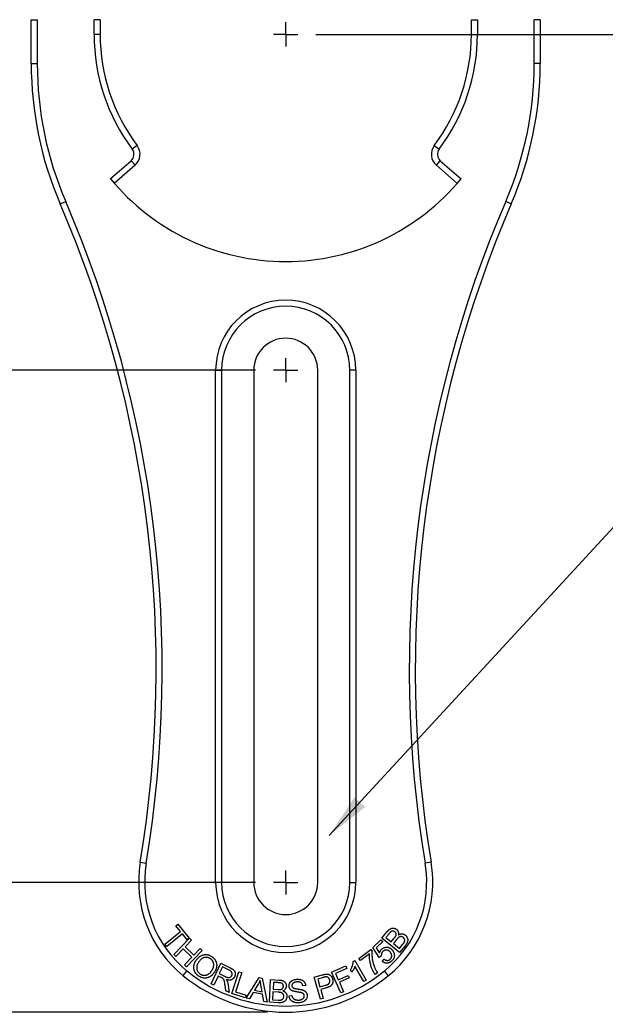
# Model space of a CAD drawing. Header units: inches. Extents: x 0.1 to 10.9, y 0 to 8.5.
# Drawn here: x 1.89 to 3.504, y 2.36 to 5.098 of the extents above; entities that cross this region are included whole.
import ezdxf

# ---------------------------------------------------------------- set-up
doc = ezdxf.new("R2010")
doc.units = ezdxf.units.IN
doc.header["$MEASUREMENT"] = 0
doc.styles.add('SLDTEXTSTYLE0', font='TXT', dxfattribs={"width": 0.75})
doc.dimstyles.new('SLDDIMSTYLE0', dxfattribs={"dimtxt": 0.083333, "dimasz": 0.125, "dimexe": 0, "dimexo": 0.0625, "dimgap": 0.020833, "dimtad": 0, "dimtih": 1, "dimtoh": 1, "dimlfac": 1.5, "dimrnd": 1e-09, "dimzin": 12, "dimdsep": 46, "dimtxsty": 'SLDTEXTSTYLE0', "dimsah": 1, "dimcen": 0.09, "dimadec": 0, "dimazin": 3, "dimtfac": 1, "dimtofl": 0, "dimtmove": 0, "dimatfit": 3, "dimfxl": 1, "dimfrac": 2, "dimtolj": 1, "dimtzin": 12, "dimarcsym": 0})
doc.dimstyles.new('SLDDIMSTYLE1', dxfattribs={"dimtxt": 0.083333, "dimasz": 0.125, "dimexe": 0, "dimexo": 0.0625, "dimgap": 0.020833, "dimtad": 0, "dimtih": 1, "dimtoh": 1, "dimlfac": 1.5, "dimrnd": 1e-09, "dimdsep": 46, "dimtxsty": 'SLDTEXTSTYLE0', "dimsah": 1, "dimcen": 0.09, "dimadec": 0, "dimazin": 2, "dimtfac": 1, "dimtmove": 0, "dimatfit": 0, "dimfxl": 1, "dimfrac": 2, "dimtolj": 1, "dimtzin": 12, "dimarcsym": 0})
doc.dimstyles.new('SLDDIMSTYLE2', dxfattribs={"dimtxt": 0.083333, "dimasz": 0.125, "dimexe": 0, "dimexo": 0.0625, "dimgap": 0.020833, "dimtad": 0, "dimtih": 1, "dimtoh": 1, "dimlfac": 1.5, "dimrnd": 1e-09, "dimzin": 12, "dimdsep": 46, "dimtxsty": 'SLDTEXTSTYLE0', "dimsah": 1, "dimcen": 0, "dimadec": 0, "dimazin": 3, "dimtfac": 1, "dimtofl": 0, "dimtmove": 0, "dimatfit": 3, "dimfxl": 1, "dimfrac": 2, "dimtolj": 1, "dimtzin": 12, "dimarcsym": 0})

# ---------------------------------------------------------------- blocks, each defined once
blk = doc.blocks.new('_D_1')
at = {"color": 7, "linetype": 'Continuous', "lineweight": 18}
for p, q in [((3.8688, 5.689), (3.7188, 5.689)), ((3.7188, 5.689), (3.7188, 5.1566)), ((4.0316, 5.6059), (4.0063, 5.6059)), ((4.0063, 5.6059), (4.0063, 5.4735)), ((4.3938, 5.6059), (4.4192, 5.6059)), ((4.4192, 5.6059), (4.4192, 5.4735)), ((4.0063, 5.4735), (4.0316, 5.4735)), ((4.4192, 5.4735), (4.3938, 5.4735)), ((3.3164, 5.1566), (3.7888, 5.1566)), ((2.7064, 5.058), (3.7888, 5.058)), ((3.7188, 5.058), (3.7188, 4.808))]:
    blk.add_line(p, q, dxfattribs=at)
for points in [[(3.7188, 5.1566), (3.7388, 5.2816), (3.6988, 5.2816)], [(3.7188, 5.058), (3.6988, 4.933), (3.7388, 4.933)]]:
    blk.add_solid(points, dxfattribs=at)
at = {"color": 7, "linetype": 'Continuous', "lineweight": 18, "char_height": 0.08333, "attachment_point": 1, "style": 'SLDTEXTSTYLE0'}
for s, insert in [('0.15in', (3.9809, 5.7302)), ('3.8mm', (4.0316, 5.5809))]:
    blk.add_mtext(s, dxfattribs=dict(at, insert=insert))
blk = doc.blocks.new('_D_2')
at = {"color": 7, "linetype": 'Continuous', "lineweight": 18}
for p, q in [((2.5397, 4.1313), (1.4574, 4.1313)), ((1.5274, 4.1313), (1.5274, 3.5739)), ((1.3155, 3.4246), (1.2901, 3.4246)), ((1.2901, 3.4246), (1.2901, 3.2922)), ((1.7392, 3.4246), (1.7646, 3.4246)), ((1.7646, 3.4246), (1.7646, 3.2922)), ((1.2901, 3.2922), (1.3155, 3.2922)), ((1.7646, 3.2922), (1.7392, 3.2922)), ((1.5274, 2.718), (1.5274, 3.2753)), ((2.5397, 2.718), (1.4574, 2.718))]:
    blk.add_line(p, q, dxfattribs=at)
for points in [[(1.5274, 4.1313), (1.5074, 4.0063), (1.5474, 4.0063)], [(1.5274, 2.718), (1.5474, 2.843), (1.5074, 2.843)]]:
    blk.add_solid(points, dxfattribs=at)
at = {"color": 7, "linetype": 'Continuous', "lineweight": 18, "char_height": 0.08333, "attachment_point": 1, "style": 'SLDTEXTSTYLE0'}
for s, insert in [('2.12in', (1.3747, 3.549)), ('53.8mm', (1.3155, 3.3997))]:
    blk.add_mtext(s, dxfattribs=dict(at, insert=insert))
blk = doc.blocks.new('_D_3')
at = {"color": 7, "linetype": 'Continuous', "lineweight": 18}
for p, q in [((1.9297, 5.1566), (0.7487, 5.1566)), ((0.8187, 5.1566), (0.8187, 3.9078)), ((0.576, 3.7585), (0.5507, 3.7585)), ((0.5507, 3.7585), (0.5507, 3.6261)), ((1.0614, 3.7585), (1.0867, 3.7585)), ((1.0867, 3.7585), (1.0867, 3.6261)), ((0.5507, 3.6261), (0.576, 3.6261)), ((1.0867, 3.6261), (1.0614, 3.6261)), ((0.8187, 2.3603), (0.8187, 3.6092)), ((2.5731, 2.3603), (0.7487, 2.3603))]:
    blk.add_line(p, q, dxfattribs=at)
for points in [[(0.8187, 5.1566), (0.7987, 5.0316), (0.8387, 5.0316)], [(0.8187, 2.3603), (0.8387, 2.4853), (0.7987, 2.4853)]]:
    blk.add_solid(points, dxfattribs=at)
at = {"color": 7, "linetype": 'Continuous', "lineweight": 18, "char_height": 0.08333, "attachment_point": 1, "style": 'SLDTEXTSTYLE0'}
for s, insert in [('4.19in', (0.666, 3.8828)), ('106.5mm', (0.576, 3.7335))]:
    blk.add_mtext(s, dxfattribs=dict(at, insert=insert))
blk = doc.blocks.new('_D_4')
at = {"color": 7, "linetype": 'Continuous', "lineweight": 18}
for p, q in [((2.7428, 2.8478), (3.5602, 3.7343)), ((3.5602, 3.7343), (3.7102, 3.7343))]:
    blk.add_line(p, q, dxfattribs=at)
blk.add_solid([(2.7428, 2.8478), (2.8423, 2.9262), (2.8129, 2.9533)], dxfattribs=at)
at = {"color": 7, "linetype": 'Continuous', "lineweight": 18, "char_height": 0.083333, "attachment_point": 1, "style": 'SLDTEXTSTYLE0'}
for s, insert in [('CLEARANCE SLOT FOR USE WITH', (3.7414, 3.7755)), ('1/4in-20 [M6 x 1.0] SOCKET HEAD', (3.7414, 3.6431)), ('CAP SCREW AND FLAT WASHER', (3.7414, 3.5107)), ('(NOT INCLUDED)', (3.7414, 3.3782))]:
    blk.add_mtext(s, dxfattribs=dict(at, insert=insert))
blk = doc.blocks.new('SW_CENTERMARKSYMBOL_0')
at = {"color": 0, "linetype": 'Continuous', "lineweight": 0}
for q in [(0, 0.0333), (-0.0333, 0), (0, -0.0333), (0.0333, 0)]:
    blk.add_line((0, 0), q, dxfattribs=at)
blk = doc.blocks.new('SW_CENTERMARKSYMBOL_1')
at = {"color": 0, "linetype": 'Continuous', "lineweight": 0}
for q in [(0, 0.0333), (-0.0333, 0), (0, -0.0333), (0.0333, 0)]:
    blk.add_line((0, 0), q, dxfattribs=at)
blk = doc.blocks.new('SW_CENTERMARKSYMBOL_2')
at = {"color": 0, "linetype": 'Continuous', "lineweight": 0}
for q in [(0, 0.0333), (-0.0333, 0), (0, -0.0333), (0.0333, 0)]:
    blk.add_line((0, 0), q, dxfattribs=at)

msp = doc.modelspace()

# ---------------------------------------------------------------- linework, layer by layer
at = {"color": 7, "linetype": 'Continuous', "lineweight": 18}
for p, q in [((1.9211, 5.098), (1.9377, 5.098)), ((1.9211, 4.9776), (1.9211, 5.098)), ((1.9377, 5.098), (1.9377, 4.9776)), ((2.0944, 5.058), (2.0944, 5.098)), ((2.1111, 5.098), (2.0944, 5.098)), ((2.1111, 5.098), (2.1111, 5.058)), ((3.1351, 5.098), (3.1517, 5.098)), ((3.1351, 5.058), (3.1351, 5.098)), ((3.1517, 5.098), (3.1517, 5.058)), ((3.3084, 4.9776), (3.3084, 5.098)), ((3.3251, 5.098), (3.3084, 5.098)), ((3.3251, 5.098), (3.3251, 4.9776)), ((2.1111, 5.058), (2.0944, 5.058)), ((3.1351, 5.058), (3.1517, 5.058)), ((1.9211, 4.9776), (1.9377, 4.9776)), ((3.3251, 4.9776), (3.3084, 4.9776)), ((2.2133, 4.751), (2.2, 4.741)), ((3.0328, 4.751), (3.0461, 4.741)), ((2.1393, 4.6596), (2.1966, 4.7094)), ((2.2076, 4.6968), (2.1966, 4.7094)), ((3.0386, 4.6968), (3.0495, 4.7094)), ((3.0495, 4.7094), (3.1068, 4.6596)), ((2.2076, 4.6968), (2.1501, 4.6468)), ((3.096, 4.6468), (3.0386, 4.6968)), ((2.0009, 4.5904), (2.0162, 4.597)), ((3.2453, 4.5904), (3.2299, 4.597)), ((2.4297, 2.718), (2.4297, 4.1313)), ((2.4297, 4.1313), (2.4464, 4.1313)), ((2.4464, 4.1313), (2.4464, 2.718)), ((2.5347, 4.1313), (2.5347, 2.718)), ((2.7114, 2.718), (2.7114, 4.1313)), ((2.7997, 2.718), (2.7997, 4.1313)), ((2.8164, 4.1313), (2.7997, 4.1313)), ((2.8164, 4.1313), (2.8164, 2.718)), ((2.222, 2.7739), (2.2384, 2.7711)), ((3.0241, 2.7739), (3.0077, 2.7711)), ((2.4464, 2.718), (2.4297, 2.718)), ((2.7997, 2.718), (2.8164, 2.718)), ((2.3202, 2.5986), (2.3259, 2.6032)), ((2.3259, 2.6032), (2.3568, 2.5645)), ((2.2899, 2.5482), (2.333, 2.5825)), ((2.3382, 2.5761), (2.2951, 2.5417)), ((2.333, 2.5825), (2.3202, 2.5986)), ((2.351, 2.5599), (2.3382, 2.5761)), ((2.8884, 2.5642), (2.9031, 2.5825)), ((2.9072, 2.5757), (2.8993, 2.566)), ((2.2951, 2.5417), (2.2899, 2.5482)), ((2.3142, 2.5191), (2.3574, 2.5645)), ((2.3634, 2.5588), (2.3457, 2.5401)), ((2.3568, 2.5645), (2.351, 2.5599)), ((2.3574, 2.5645), (2.3634, 2.5588)), ((2.8632, 2.5385), (2.8857, 2.5601)), ((2.8908, 2.5548), (2.8727, 2.5374)), ((2.8857, 2.5601), (2.8908, 2.5548)), ((2.9372, 2.5248), (2.8884, 2.5642)), ((2.8993, 2.566), (2.9141, 2.5541)), ((2.9141, 2.5541), (2.9226, 2.5646)), ((2.929, 2.5607), (2.9199, 2.5494)), ((2.9199, 2.5494), (2.9366, 2.5359)), ((2.9366, 2.5359), (2.9464, 2.548)), ((2.3202, 2.5134), (2.3142, 2.5191)), ((2.3406, 2.5348), (2.3202, 2.5134)), ((2.3641, 2.5123), (2.3406, 2.5348)), ((2.3457, 2.5401), (2.3692, 2.5177)), ((2.3929, 2.5306), (2.3498, 2.4853)), ((2.3692, 2.5177), (2.3869, 2.5363)), ((2.3869, 2.5363), (2.3929, 2.5306)), ((2.8251, 2.5085), (2.8574, 2.533)), ((2.854, 2.5212), (2.8296, 2.5026)), ((2.8574, 2.533), (2.8611, 2.5283)), ((2.8811, 2.511), (2.8632, 2.5385)), ((2.8727, 2.5374), (2.882, 2.5229)), ((2.9522, 2.5434), (2.9372, 2.5248)), ((2.3438, 2.491), (2.3641, 2.5123)), ((2.4171, 2.4386), (2.4444, 2.495)), ((2.4444, 2.495), (2.4694, 2.4829)), ((2.8091, 2.5002), (2.8134, 2.5027)), ((2.8134, 2.5027), (2.8454, 2.4485)), ((2.8296, 2.5026), (2.8251, 2.5085)), ((2.887, 2.5153), (2.8811, 2.511)), ((2.8893, 2.5005), (2.8947, 2.5066)), ((2.3402, 2.461), (2.3508, 2.4739)), ((2.3498, 2.4853), (2.3438, 2.491)), ((2.4489, 2.4852), (2.4398, 2.4665)), ((2.4398, 2.4665), (2.4559, 2.4588)), ((2.4667, 2.4765), (2.4489, 2.4852)), ((2.4741, 2.4121), (2.4937, 2.4719)), ((2.5017, 2.4693), (2.4843, 2.4165)), ((2.4937, 2.4719), (2.5017, 2.4693)), ((2.7497, 2.4708), (2.7885, 2.4878)), ((2.7749, 2.4132), (2.7497, 2.4708)), ((2.7915, 2.481), (2.7603, 2.4673)), ((2.7603, 2.4673), (2.7681, 2.4495)), ((2.7885, 2.4878), (2.7915, 2.481)), ((2.8053, 2.471), (2.8015, 2.4774)), ((2.8388, 2.4445), (2.8138, 2.4868)), ((2.8758, 2.4692), (2.8695, 2.4644)), ((2.9059, 2.461), (2.8954, 2.4739)), ((2.4246, 2.435), (2.4171, 2.4386)), ((2.4367, 2.46), (2.4246, 2.435)), ((2.4454, 2.4559), (2.4367, 2.46)), ((2.5142, 2.3989), (2.5497, 2.4559)), ((2.5471, 2.4375), (2.5368, 2.4207)), ((2.5497, 2.4559), (2.5585, 2.4542)), ((2.5585, 2.4542), (2.5718, 2.3878)), ((2.578, 2.3874), (2.5813, 2.4502)), ((2.5813, 2.4502), (2.6049, 2.449)), ((2.5892, 2.4424), (2.5882, 2.4234)), ((2.6018, 2.4417), (2.5892, 2.4424)), ((2.7012, 2.4564), (2.724, 2.463)), ((2.7186, 2.396), (2.7012, 2.4564)), ((2.7267, 2.4561), (2.7112, 2.4516)), ((2.7112, 2.4516), (2.7175, 2.43)), ((2.7681, 2.4495), (2.7951, 2.4614)), ((2.7981, 2.4546), (2.7711, 2.4427)), ((2.7711, 2.4427), (2.7825, 2.4166)), ((2.7951, 2.4614), (2.7981, 2.4546)), ((2.8454, 2.4485), (2.8388, 2.4445)), ((2.4575, 2.4191), (2.4557, 2.4345)), ((2.4668, 2.4146), (2.4575, 2.4191)), ((2.4644, 2.4347), (2.4668, 2.4146)), ((2.5115, 2.3998), (2.4741, 2.4121)), ((2.4843, 2.4165), (2.5138, 2.4068)), ((2.5332, 2.4146), (2.5228, 2.3972)), ((2.5589, 2.4096), (2.5332, 2.4146)), ((2.5368, 2.4207), (2.5577, 2.4167)), ((2.5577, 2.4167), (2.5546, 2.435)), ((2.5625, 2.3896), (2.5589, 2.4096)), ((2.5878, 2.416), (2.5867, 2.3944)), ((2.6024, 2.4152), (2.5878, 2.416)), ((2.5882, 2.4234), (2.6018, 2.4227)), ((2.6781, 2.4342), (2.6702, 2.433)), ((2.7175, 2.43), (2.7331, 2.4345)), ((2.735, 2.4273), (2.7195, 2.4229)), ((2.7195, 2.4229), (2.7266, 2.3983)), ((2.7825, 2.4166), (2.7749, 2.4132)), ((2.5138, 2.4068), (2.5115, 2.3998)), ((2.5228, 2.3972), (2.5142, 2.3989)), ((2.5718, 2.3878), (2.5625, 2.3896)), ((2.6019, 2.3862), (2.578, 2.3874)), ((2.5867, 2.3944), (2.6023, 2.3936)), ((2.6322, 2.4052), (2.6399, 2.4066)), ((2.7266, 2.3983), (2.7186, 2.396))]:
    msp.add_line(p, q, dxfattribs=at)
for centre, radius, start, end in [((2.6231, 5.058), 0.5287, 180, 216.8445), ((2.6231, 5.058), 0.512, 180, 216.8445), ((2.6231, 5.058), 0.512, 323.1555, 0), ((2.6231, 5.058), 0.5287, 323.1555, 0), ((2.9004, 4.9776), 0.9793, 180, 203.2914), ((2.9004, 4.9776), 0.9627, 180, 203.2914), ((2.3457, 4.9776), 0.9627, 336.7086, 0), ((2.3457, 4.9776), 0.9793, 336.7086, 0), ((2.1813, 4.727), 0.0233, 311, 36.8445), ((2.1813, 4.727), 0.04, 311, 36.8445), ((3.0648, 4.727), 0.04, 143.1555, 229), ((3.0648, 4.727), 0.0233, 143.1555, 229), ((2.6231, 5.058), 0.6267, 219.476, 320.524), ((-0.9843, 3.3053), 3.25, 350.5885, 23.2914), ((-0.9843, 3.3053), 3.2667, 350.5885, 23.2914), ((6.2304, 3.3053), 3.2667, 156.7086, 189.4115), ((6.2304, 3.3053), 3.25, 156.7086, 189.4115), ((2.6231, 4.1313), 0.1933, 0, 180), ((2.6231, 4.1313), 0.1767, 0, 180), ((2.6231, 4.1313), 0.0883, 0, 180), ((2.5508, 2.7193), 0.3333, 170.5885, 230.8184), ((2.5508, 2.7193), 0.3167, 170.5885, 230.8184), ((2.6953, 2.7193), 0.3167, 309.1816, 9.4115), ((2.6953, 2.7193), 0.3333, 309.1816, 9.4115), ((2.6231, 2.718), 0.1933, 180, 0), ((2.6231, 2.718), 0.1767, 180, 0), ((2.6231, 2.718), 0.0883, 180, 0), ((2.6231, 2.808), 0.431, 230.8184, 309.1816), ((2.6231, 2.808), 0.4477, 230.8184, 309.1816)]:
    msp.add_arc(centre, radius, start, end, dxfattribs=at)
for points, knots in [([(2.9031, 2.5825), (2.9035, 2.5829), (2.9043, 2.5838), (2.9054, 2.5851), (2.9065, 2.5862), (2.9076, 2.5872), (2.9086, 2.5881), (2.9097, 2.5889), (2.9108, 2.5897), (2.9122, 2.5905), (2.914, 2.5912), (2.9162, 2.5918), (2.9184, 2.592), (2.9207, 2.5919), (2.9229, 2.5915), (2.925, 2.5908), (2.927, 2.5899), (2.9281, 2.589), (2.9287, 2.5886)], [0, 0, 0, 0, 0.059286, 0.115418, 0.168729, 0.219646, 0.267361, 0.312937, 0.35618, 0.397037, 0.475328, 0.551592, 0.627374, 0.704571, 0.781273, 0.855231, 0.927641, 1, 1, 1, 1]), ([(2.9243, 2.5816), (2.9239, 2.5819), (2.9231, 2.5825), (2.9218, 2.5832), (2.9205, 2.5837), (2.9191, 2.5839), (2.9177, 2.584), (2.9164, 2.5838), (2.9151, 2.5833), (2.914, 2.5827), (2.9132, 2.5821), (2.9125, 2.5816), (2.9118, 2.5809), (2.911, 2.5801), (2.9101, 2.5791), (2.9092, 2.5781), (2.9082, 2.577), (2.9076, 2.5762), (2.9072, 2.5757)], [0, 0, 0, 0, 0.07235, 0.141674, 0.209338, 0.276805, 0.342471, 0.406937, 0.472106, 0.539581, 0.577028, 0.619751, 0.668775, 0.723357, 0.783549, 0.849418, 0.921869, 1, 1, 1, 1]), ([(2.927, 2.5713), (2.9272, 2.5717), (2.9276, 2.5727), (2.9278, 2.5742), (2.9278, 2.5756), (2.9276, 2.5769), (2.9272, 2.5782), (2.9265, 2.5795), (2.9255, 2.5806), (2.9247, 2.5813), (2.9243, 2.5816)], [0, 0, 0, 0, 0.136198, 0.262911, 0.38316, 0.499433, 0.615613, 0.736556, 0.86308, 1, 1, 1, 1]), ([(2.9287, 2.5886), (2.9292, 2.5882), (2.9302, 2.5873), (2.9314, 2.5857), (2.9325, 2.584), (2.9333, 2.5821), (2.9338, 2.5801), (2.9341, 2.578), (2.934, 2.5757), (2.9337, 2.5742), (2.9335, 2.5734)], [0, 0, 0, 0, 0.117959, 0.235396, 0.353101, 0.474714, 0.598941, 0.725707, 0.858526, 1, 1, 1, 1]), ([(2.9335, 2.5734), (2.9339, 2.5737), (2.9347, 2.5742), (2.936, 2.5749), (2.9372, 2.5755), (2.9384, 2.5759), (2.9397, 2.5763), (2.9409, 2.5765), (2.9422, 2.5766), (2.9435, 2.5767), (2.9447, 2.5766), (2.9459, 2.5764), (2.9472, 2.5761), (2.9483, 2.5757), (2.9495, 2.5752), (2.9506, 2.5746), (2.9517, 2.5739), (2.9524, 2.5733), (2.9528, 2.5731)], [0, 0, 0, 0, 0.069755, 0.137519, 0.203342, 0.266496, 0.328543, 0.390074, 0.45081, 0.51125, 0.57183, 0.631138, 0.6908, 0.750637, 0.810508, 0.872229, 0.935055, 1, 1, 1, 1]), ([(2.9226, 2.5646), (2.9229, 2.565), (2.9234, 2.5656), (2.9242, 2.5666), (2.9248, 2.5675), (2.9254, 2.5684), (2.9259, 2.5692), (2.9264, 2.5699), (2.9267, 2.5706), (2.9269, 2.5711), (2.927, 2.5713)], [0, 0, 0, 0, 0.166202, 0.321545, 0.463549, 0.594846, 0.713379, 0.820165, 0.916782, 1, 1, 1, 1]), ([(2.9474, 2.5664), (2.9469, 2.5667), (2.946, 2.5674), (2.9446, 2.5681), (2.9431, 2.5686), (2.9415, 2.5688), (2.94, 2.5688), (2.9384, 2.5686), (2.9369, 2.568), (2.9357, 2.5673), (2.9348, 2.5667), (2.934, 2.5661), (2.9333, 2.5654), (2.9325, 2.5646), (2.9316, 2.5638), (2.9308, 2.5629), (2.9299, 2.5618), (2.9293, 2.5611), (2.929, 2.5607)], [0, 0, 0, 0, 0.077446, 0.150445, 0.2219475, 0.2931634, 0.3635333, 0.4332311, 0.5043886, 0.578731, 0.6185667, 0.6620747, 0.7086837, 0.7592633, 0.8135086, 0.8718664, 0.9340522, 1, 1, 1, 1]), ([(2.9464, 2.548), (2.9468, 2.5485), (2.9475, 2.5494), (2.9485, 2.5507), (2.9492, 2.5517), (2.9496, 2.5524), (2.9498, 2.5526)], [0, 0, 0, 0, 0.327672, 0.603843, 0.827561, 1, 1, 1, 1]), ([(2.9498, 2.5526), (2.95, 2.553), (2.9504, 2.5538), (2.9509, 2.5551), (2.9512, 2.5563), (2.9515, 2.5574), (2.9515, 2.5586), (2.9514, 2.5597), (2.9511, 2.5609), (2.9507, 2.5621), (2.9501, 2.5633), (2.9494, 2.5644), (2.9485, 2.5654), (2.9477, 2.5661), (2.9474, 2.5664)], [0, 0, 0, 0, 0.09162, 0.177217, 0.257214, 0.332726, 0.406363, 0.481825, 0.559779, 0.642076, 0.727045, 0.814566, 0.905257, 1, 1, 1, 1]), ([(2.9528, 2.5731), (2.9533, 2.5726), (2.9544, 2.5717), (2.9558, 2.5701), (2.957, 2.5683), (2.958, 2.5665), (2.9588, 2.5646), (2.9593, 2.5628), (2.9596, 2.561), (2.9597, 2.5592), (2.9595, 2.5574), (2.9591, 2.5556), (2.9585, 2.5538), (2.9577, 2.5519), (2.9567, 2.5499), (2.9555, 2.5478), (2.9539, 2.5456), (2.9528, 2.5441), (2.9522, 2.5434)], [0, 0, 0, 0, 0.064387, 0.127211, 0.189033, 0.25124, 0.311746, 0.368479, 0.422168, 0.473676, 0.525393, 0.579491, 0.636906, 0.697903, 0.763618, 0.835931, 0.914533, 1, 1, 1, 1]), ([(2.3759, 2.5032), (2.3766, 2.5042), (2.3781, 2.5062), (2.3805, 2.5089), (2.3829, 2.5114), (2.3855, 2.5135), (2.3882, 2.5152), (2.3909, 2.5167), (2.3938, 2.5178), (2.3967, 2.5186), (2.3997, 2.519), (2.4027, 2.5192), (2.4056, 2.519), (2.4085, 2.5186), (2.4114, 2.5177), (2.4142, 2.5166), (2.417, 2.5152), (2.4188, 2.514), (2.4197, 2.5134)], [0, 0, 0, 0, 0.075243, 0.14652, 0.214444, 0.279529, 0.342523, 0.403723, 0.463832, 0.523902, 0.583162, 0.641272, 0.698897, 0.756428, 0.814634, 0.874277, 0.935807, 1, 1, 1, 1]), ([(2.8695, 2.4644), (2.8692, 2.465), (2.8684, 2.466), (2.8673, 2.4677), (2.8663, 2.4695), (2.8652, 2.4715), (2.8641, 2.4735), (2.8631, 2.4757), (2.862, 2.478), (2.8606, 2.4813), (2.8591, 2.4855), (2.8574, 2.4907), (2.8561, 2.496), (2.8553, 2.5005), (2.8548, 2.5041), (2.8544, 2.5067), (2.8542, 2.5093), (2.854, 2.5118), (2.8539, 2.5142), (2.8539, 2.5166), (2.8539, 2.5189), (2.854, 2.5204), (2.854, 2.5212)], [0, 0, 0, 0, 0.031841, 0.065327, 0.100438, 0.137468, 0.176371, 0.217079, 0.259429, 0.303917, 0.394624, 0.485279, 0.576457, 0.668246, 0.713701, 0.758172, 0.801216, 0.843328, 0.884097, 0.923772, 0.962389, 1, 1, 1, 1]), ([(2.8611, 2.5283), (2.861, 2.5275), (2.8608, 2.526), (2.8608, 2.5237), (2.8607, 2.5212), (2.8608, 2.5187), (2.8609, 2.5161), (2.8612, 2.5133), (2.8615, 2.5105), (2.862, 2.5066), (2.8628, 2.5017), (2.8641, 2.4959), (2.8657, 2.4902), (2.8671, 2.4866), (2.8678, 2.4848)], [0, 0, 0, 0, 0.050496, 0.1031462, 0.1577486, 0.2149346, 0.2744791, 0.3364416, 0.4008436, 0.4677182, 0.6028356, 0.7365408, 0.8687169, 1, 1, 1, 1]), ([(2.882, 2.5229), (2.8821, 2.5235), (2.8824, 2.5246), (2.8828, 2.5261), (2.8834, 2.5276), (2.8841, 2.5291), (2.8849, 2.5304), (2.8858, 2.5317), (2.8867, 2.5329), (2.8875, 2.5336), (2.8878, 2.534)], [0, 0, 0, 0, 0.133469, 0.26299, 0.389472, 0.514546, 0.635819, 0.757154, 0.878505, 1, 1, 1, 1]), ([(2.891, 2.5276), (2.8906, 2.5272), (2.8898, 2.5264), (2.8888, 2.5249), (2.8879, 2.5234), (2.8873, 2.5218), (2.8869, 2.5202), (2.8868, 2.5185), (2.8867, 2.5169), (2.8869, 2.5159), (2.887, 2.5153)], [0, 0, 0, 0, 0.134871, 0.264117, 0.39227, 0.518551, 0.643135, 0.764153, 0.882471, 1, 1, 1, 1]), ([(2.8878, 2.534), (2.8883, 2.5344), (2.8893, 2.5353), (2.8909, 2.5365), (2.8925, 2.5375), (2.8943, 2.5382), (2.8961, 2.5388), (2.8979, 2.5392), (2.8998, 2.5395), (2.9018, 2.5395), (2.9038, 2.5394), (2.9057, 2.539), (2.9076, 2.5385), (2.9094, 2.5377), (2.9111, 2.5368), (2.9128, 2.5357), (2.9145, 2.5343), (2.9155, 2.5333), (2.916, 2.5328)], [0, 0, 0, 0, 0.064134, 0.125761, 0.186328, 0.245913, 0.305312, 0.365036, 0.426201, 0.488556, 0.551457, 0.613154, 0.674758, 0.736453, 0.799246, 0.863947, 0.930595, 1, 1, 1, 1]), ([(2.9106, 2.5267), (2.9102, 2.527), (2.9095, 2.5278), (2.9083, 2.5287), (2.9071, 2.5296), (2.9058, 2.5303), (2.9046, 2.5309), (2.9033, 2.5312), (2.902, 2.5315), (2.9007, 2.5316), (2.8994, 2.5316), (2.8981, 2.5315), (2.8968, 2.5312), (2.8956, 2.5307), (2.8944, 2.5302), (2.8932, 2.5295), (2.8921, 2.5286), (2.8914, 2.528), (2.891, 2.5276)], [0, 0, 0, 0, 0.072802, 0.14224, 0.208295, 0.272423, 0.33397, 0.394181, 0.454072, 0.514106, 0.573928, 0.632422, 0.690314, 0.748694, 0.80863, 0.870273, 0.933996, 1, 1, 1, 1]), ([(2.9116, 2.5064), (2.9119, 2.5067), (2.9125, 2.5074), (2.9133, 2.5084), (2.914, 2.5095), (2.9146, 2.5107), (2.915, 2.5119), (2.9153, 2.5132), (2.9155, 2.5146), (2.9155, 2.516), (2.9154, 2.5174), (2.9152, 2.5188), (2.9148, 2.5201), (2.9142, 2.5215), (2.9135, 2.5228), (2.9127, 2.5241), (2.9117, 2.5254), (2.911, 2.5262), (2.9106, 2.5267)], [0, 0, 0, 0, 0.060087, 0.11866, 0.175885, 0.232638, 0.290081, 0.34797, 0.407032, 0.468529, 0.53128, 0.593762, 0.656556, 0.720275, 0.78626, 0.854626, 0.925603, 1, 1, 1, 1]), ([(2.916, 2.5328), (2.9165, 2.5323), (2.9174, 2.5313), (2.9186, 2.5297), (2.9197, 2.528), (2.9206, 2.5262), (2.9214, 2.5244), (2.922, 2.5226), (2.9224, 2.5207), (2.9225, 2.5194), (2.9226, 2.5187)], [0, 0, 0, 0, 0.132057, 0.260585, 0.385799, 0.509657, 0.631672, 0.753413, 0.875721, 1, 1, 1, 1]), ([(2.9226, 2.5187), (2.9227, 2.5179), (2.9228, 2.5164), (2.9226, 2.5141), (2.9222, 2.5118), (2.9214, 2.5096), (2.9205, 2.5076), (2.9193, 2.5055), (2.9177, 2.5036), (2.9166, 2.5024), (2.916, 2.5018)], [0, 0, 0, 0, 0.126641, 0.249491, 0.370132, 0.489743, 0.611393, 0.735818, 0.864793, 1, 1, 1, 1]), ([(2.3826, 2.4599), (2.382, 2.4604), (2.3808, 2.4612), (2.3792, 2.4626), (2.3776, 2.464), (2.3762, 2.4656), (2.375, 2.4672), (2.3738, 2.4689), (2.3728, 2.4707), (2.3719, 2.4725), (2.3712, 2.4744), (2.3706, 2.4763), (2.3701, 2.4782), (2.3698, 2.4802), (2.3696, 2.4822), (2.3695, 2.4842), (2.3696, 2.4862), (2.3699, 2.4882), (2.3703, 2.4902), (2.3707, 2.4922), (2.3713, 2.4941), (2.372, 2.496), (2.3728, 2.4979), (2.3737, 2.4997), (2.3747, 2.5014), (2.3755, 2.5026), (2.3759, 2.5032)], [0, 0, 0, 0, 0.044832, 0.088596, 0.131488, 0.17369, 0.215578, 0.257193, 0.298753, 0.340477, 0.382006, 0.423144, 0.463683, 0.504113, 0.544467, 0.585159, 0.626155, 0.667908, 0.709791, 0.751399, 0.792552, 0.833865, 0.874833, 0.916322, 0.957882, 1, 1, 1, 1]), ([(2.3829, 2.4981), (2.3824, 2.4974), (2.3814, 2.4959), (2.3801, 2.4936), (2.3791, 2.4912), (2.3783, 2.489), (2.3778, 2.4867), (2.3775, 2.4844), (2.3775, 2.4822), (2.3777, 2.4799), (2.3781, 2.4778), (2.3787, 2.4757), (2.3795, 2.4738), (2.3805, 2.472), (2.3817, 2.4702), (2.3832, 2.4686), (2.3848, 2.4671), (2.386, 2.4663), (2.3866, 2.4658)], [0, 0, 0, 0, 0.075847, 0.147737, 0.216263, 0.28221, 0.345929, 0.408206, 0.469285, 0.530261, 0.59035, 0.648745, 0.706292, 0.763148, 0.820427, 0.878433, 0.938096, 1, 1, 1, 1]), ([(2.4156, 2.5075), (2.415, 2.5079), (2.4138, 2.5087), (2.4119, 2.5097), (2.41, 2.5104), (2.408, 2.511), (2.406, 2.5113), (2.4039, 2.5115), (2.4018, 2.5115), (2.3996, 2.5112), (2.3974, 2.5107), (2.3953, 2.5099), (2.3931, 2.5087), (2.391, 2.5073), (2.389, 2.5054), (2.3869, 2.5033), (2.3848, 2.5009), (2.3835, 2.4991), (2.3829, 2.4981)], [0, 0, 0, 0, 0.056226, 0.111163, 0.164835, 0.217755, 0.270781, 0.324462, 0.378993, 0.435176, 0.492462, 0.551933, 0.614686, 0.681013, 0.752263, 0.828675, 0.911184, 1, 1, 1, 1]), ([(2.4187, 2.4744), (2.4191, 2.4749), (2.4198, 2.476), (2.4207, 2.4775), (2.4216, 2.4791), (2.4223, 2.4807), (2.4229, 2.4822), (2.4235, 2.4838), (2.4239, 2.4854), (2.4242, 2.4869), (2.4245, 2.4884), (2.4246, 2.49), (2.4246, 2.4914), (2.4245, 2.4929), (2.4243, 2.4944), (2.424, 2.4958), (2.4236, 2.4972), (2.4231, 2.4985), (2.4224, 2.4999), (2.4217, 2.5011), (2.4209, 2.5024), (2.42, 2.5035), (2.4191, 2.5046), (2.418, 2.5057), (2.4169, 2.5066), (2.416, 2.5072), (2.4156, 2.5075)], [0, 0, 0, 0, 0.050405, 0.099365, 0.146993, 0.193101, 0.238119, 0.282298, 0.32524, 0.367534, 0.409011, 0.449501, 0.489512, 0.528597, 0.567629, 0.606134, 0.645073, 0.684362, 0.723649, 0.762509, 0.801442, 0.840163, 0.879302, 0.918624, 0.959041, 1, 1, 1, 1]), ([(2.4197, 2.5134), (2.4202, 2.513), (2.4214, 2.5122), (2.423, 2.5108), (2.4245, 2.5094), (2.4259, 2.5079), (2.4272, 2.5063), (2.4283, 2.5046), (2.4293, 2.5029), (2.4302, 2.5011), (2.431, 2.4992), (2.4316, 2.4973), (2.4321, 2.4954), (2.4324, 2.4935), (2.4327, 2.4915), (2.4327, 2.4895), (2.4326, 2.4875), (2.4324, 2.4854), (2.432, 2.4834), (2.4315, 2.4814), (2.4309, 2.4793), (2.4301, 2.4773), (2.4292, 2.4753), (2.4282, 2.4734), (2.4271, 2.4714), (2.4262, 2.4701), (2.4258, 2.4695)], [0, 0, 0, 0, 0.043098, 0.085184, 0.12675, 0.167619, 0.208186, 0.248478, 0.288969, 0.329588, 0.370078, 0.410063, 0.449678, 0.489204, 0.528848, 0.568803, 0.609294, 0.65051, 0.69213, 0.734027, 0.776432, 0.81943, 0.863163, 0.907766, 0.953146, 1, 1, 1, 1]), ([(2.8015, 2.4774), (2.8021, 2.4784), (2.8034, 2.4803), (2.805, 2.4833), (2.8064, 2.4864), (2.8075, 2.4894), (2.8083, 2.4924), (2.8089, 2.4952), (2.8092, 2.4978), (2.8091, 2.4994), (2.8091, 2.5002)], [0, 0, 0, 0, 0.143726, 0.283797, 0.420202, 0.553872, 0.68108, 0.797035, 0.902923, 1, 1, 1, 1]), ([(2.916, 2.5018), (2.9155, 2.5013), (2.9145, 2.5004), (2.9129, 2.4992), (2.9112, 2.4981), (2.9096, 2.4973), (2.9079, 2.4966), (2.9061, 2.4961), (2.9044, 2.4957), (2.9026, 2.4956), (2.9008, 2.4956), (2.899, 2.4958), (2.8973, 2.4961), (2.8956, 2.4967), (2.894, 2.4973), (2.8924, 2.4982), (2.8908, 2.4993), (2.8898, 2.5001), (2.8893, 2.5005)], [0, 0, 0, 0, 0.0707, 0.138569, 0.2037, 0.266938, 0.32844, 0.3893, 0.449888, 0.510557, 0.57097, 0.630445, 0.689517, 0.748867, 0.80918, 0.87073, 0.934424, 1, 1, 1, 1]), ([(2.8947, 2.5066), (2.8951, 2.5063), (2.8958, 2.5057), (2.897, 2.505), (2.8981, 2.5044), (2.8993, 2.5039), (2.9004, 2.5035), (2.9016, 2.5032), (2.9027, 2.5031), (2.9038, 2.5031), (2.9049, 2.5031), (2.906, 2.5033), (2.907, 2.5036), (2.908, 2.504), (2.909, 2.5044), (2.9099, 2.505), (2.9108, 2.5056), (2.9113, 2.5061), (2.9116, 2.5064)], [0, 0, 0, 0, 0.0779488, 0.1519094, 0.2221957, 0.2895247, 0.3540405, 0.4162275, 0.4766263, 0.5364867, 0.5951137, 0.6523557, 0.7094358, 0.7660278, 0.8226034, 0.8799866, 0.9392881, 1, 1, 1, 1]), ([(2.4258, 2.4695), (2.4253, 2.4688), (2.4244, 2.4676), (2.423, 2.4658), (2.4214, 2.4641), (2.4198, 2.4626), (2.4182, 2.4611), (2.4165, 2.4598), (2.4147, 2.4587), (2.4129, 2.4576), (2.411, 2.4567), (2.4091, 2.4559), (2.4072, 2.4553), (2.4052, 2.4548), (2.4033, 2.4545), (2.4013, 2.4543), (2.3993, 2.4543), (2.3973, 2.4544), (2.3953, 2.4547), (2.3934, 2.4551), (2.3915, 2.4556), (2.3896, 2.4562), (2.3878, 2.457), (2.386, 2.4578), (2.3842, 2.4588), (2.3831, 2.4596), (2.3826, 2.4599)], [0, 0, 0, 0, 0.047466, 0.093896, 0.139229, 0.183801, 0.227588, 0.270919, 0.313808, 0.356569, 0.398679, 0.439764, 0.480274, 0.520194, 0.559796, 0.599487, 0.639299, 0.679714, 0.720134, 0.75997, 0.799584, 0.839125, 0.878835, 0.918781, 0.959231, 1, 1, 1, 1]), ([(2.3866, 2.4658), (2.3872, 2.4654), (2.3885, 2.4646), (2.3905, 2.4636), (2.3925, 2.4628), (2.3945, 2.4623), (2.3966, 2.462), (2.3988, 2.4619), (2.4009, 2.462), (2.4031, 2.4624), (2.4052, 2.463), (2.4074, 2.4639), (2.4094, 2.465), (2.4114, 2.4664), (2.4134, 2.468), (2.4152, 2.4699), (2.417, 2.4721), (2.4182, 2.4736), (2.4187, 2.4744)], [0, 0, 0, 0, 0.061349, 0.120464, 0.1776, 0.23385, 0.289933, 0.346089, 0.403366, 0.462058, 0.521869, 0.582513, 0.645001, 0.709422, 0.776384, 0.846903, 0.92123, 1, 1, 1, 1]), ([(2.4743, 2.4615), (2.4745, 2.4619), (2.4748, 2.4625), (2.4751, 2.4635), (2.4753, 2.4645), (2.4754, 2.4655), (2.4754, 2.4665), (2.4752, 2.4675), (2.475, 2.4685), (2.4746, 2.4695), (2.4742, 2.4705), (2.4735, 2.4715), (2.4727, 2.4724), (2.4718, 2.4733), (2.4707, 2.4742), (2.4695, 2.475), (2.4682, 2.4758), (2.4672, 2.4763), (2.4667, 2.4765)], [0, 0, 0, 0, 0.057289, 0.1124834, 0.1661742, 0.2183392, 0.2709784, 0.3233599, 0.3776425, 0.4328449, 0.4900409, 0.5500828, 0.6134505, 0.6803402, 0.752329, 0.8293816, 0.9115182, 1, 1, 1, 1]), ([(2.4694, 2.4829), (2.47, 2.4826), (2.4712, 2.482), (2.4729, 2.4811), (2.4744, 2.4802), (2.4758, 2.4794), (2.4771, 2.4785), (2.4782, 2.4776), (2.4792, 2.4768), (2.4801, 2.4759), (2.4809, 2.475), (2.4816, 2.474), (2.4821, 2.4731), (2.4827, 2.472), (2.4831, 2.471), (2.4834, 2.4698), (2.4836, 2.4687), (2.4839, 2.467), (2.4839, 2.465), (2.4837, 2.4625), (2.4831, 2.4601), (2.4824, 2.4586), (2.482, 2.4578)], [0, 0, 0, 0, 0.062972, 0.122438, 0.177773, 0.229533, 0.277779, 0.322196, 0.36331, 0.40124, 0.437306, 0.473207, 0.508585, 0.544216, 0.58004, 0.616346, 0.653785, 0.691996, 0.768551, 0.844732, 0.921263, 1, 1, 1, 1]), ([(2.724, 2.463), (2.7245, 2.4632), (2.7254, 2.4634), (2.7268, 2.4638), (2.7281, 2.4641), (2.7293, 2.4644), (2.7304, 2.4647), (2.7315, 2.4648), (2.7325, 2.465), (2.7331, 2.4651), (2.7334, 2.4651)], [0, 0, 0, 0, 0.158106, 0.30716, 0.445942, 0.576095, 0.695066, 0.806528, 0.908206, 1, 1, 1, 1]), ([(2.7334, 2.4651), (2.7341, 2.4652), (2.7356, 2.4653), (2.7377, 2.4652), (2.7397, 2.465), (2.7416, 2.4645), (2.7434, 2.4637), (2.7451, 2.4627), (2.7467, 2.4615), (2.7482, 2.46), (2.7496, 2.4583), (2.7507, 2.4565), (2.7517, 2.4544), (2.7521, 2.453), (2.7524, 2.4523)], [0, 0, 0, 0, 0.090365, 0.174992, 0.255314, 0.331891, 0.407727, 0.484672, 0.565044, 0.648713, 0.734661, 0.820857, 0.908919, 1, 1, 1, 1]), ([(2.8138, 2.4868), (2.8136, 2.4862), (2.8132, 2.4849), (2.8124, 2.4829), (2.8114, 2.4807), (2.8102, 2.4785), (2.809, 2.4764), (2.8077, 2.4744), (2.8065, 2.4726), (2.8057, 2.4715), (2.8053, 2.471)], [0, 0, 0, 0, 0.110599, 0.230469, 0.360289, 0.499806, 0.639509, 0.769005, 0.889534, 1, 1, 1, 1]), ([(2.8678, 2.4848), (2.8683, 2.4835), (2.8693, 2.4809), (2.8712, 2.477), (2.8734, 2.4731), (2.875, 2.4705), (2.8758, 2.4692)], [0, 0, 0, 0, 0.237535, 0.48293, 0.736668, 1, 1, 1, 1]), ([(2.4494, 2.4536), (2.4492, 2.4537), (2.4487, 2.4541), (2.4477, 2.4546), (2.4466, 2.4552), (2.4458, 2.4556), (2.4454, 2.4559)], [0, 0, 0, 0, 0.179164, 0.404946, 0.679303, 1, 1, 1, 1]), ([(2.4557, 2.4345), (2.4555, 2.4355), (2.4553, 2.4375), (2.4549, 2.4403), (2.4545, 2.4427), (2.4541, 2.4447), (2.4536, 2.4465), (2.4532, 2.448), (2.4527, 2.4493), (2.4521, 2.4504), (2.4515, 2.4513), (2.4509, 2.4522), (2.4501, 2.4529), (2.4496, 2.4534), (2.4494, 2.4536)], [0, 0, 0, 0, 0.153925, 0.290166, 0.408163, 0.509207, 0.596695, 0.673407, 0.74085, 0.798677, 0.85109, 0.902433, 0.951636, 1, 1, 1, 1]), ([(2.4559, 2.4588), (2.4567, 2.4584), (2.4582, 2.4577), (2.4605, 2.4568), (2.4625, 2.4562), (2.4643, 2.4559), (2.466, 2.4559), (2.4676, 2.456), (2.4691, 2.4565), (2.4704, 2.4572), (2.4716, 2.458), (2.4727, 2.4591), (2.4736, 2.4602), (2.4741, 2.4611), (2.4743, 2.4615)], [0, 0, 0, 0, 0.126697, 0.23919, 0.338659, 0.424847, 0.502684, 0.576841, 0.648209, 0.71967, 0.79091, 0.860332, 0.929778, 1, 1, 1, 1]), ([(2.482, 2.4578), (2.4818, 2.4573), (2.4813, 2.4564), (2.4804, 2.455), (2.4795, 2.4538), (2.4784, 2.4527), (2.4773, 2.4518), (2.476, 2.4509), (2.4747, 2.4502), (2.4733, 2.4495), (2.4717, 2.4491), (2.4701, 2.4487), (2.4684, 2.4486), (2.4667, 2.4486), (2.4648, 2.4487), (2.4629, 2.4491), (2.4608, 2.4495), (2.4595, 2.4499), (2.4587, 2.4502)], [0, 0, 0, 0, 0.060437, 0.11852, 0.175388, 0.230932, 0.286352, 0.341458, 0.397529, 0.454673, 0.513065, 0.573111, 0.635576, 0.70055, 0.769491, 0.841884, 0.918647, 1, 1, 1, 1]), ([(2.4587, 2.4502), (2.4591, 2.4497), (2.4598, 2.4488), (2.4606, 2.4476), (2.4614, 2.4464), (2.4617, 2.4456), (2.4619, 2.4452)], [0, 0, 0, 0, 0.293543, 0.556782, 0.79302, 1, 1, 1, 1]), ([(2.4619, 2.4452), (2.4622, 2.4444), (2.4628, 2.4428), (2.4635, 2.4402), (2.464, 2.4375), (2.4643, 2.4356), (2.4644, 2.4347)], [0, 0, 0, 0, 0.232155, 0.476426, 0.731288, 1, 1, 1, 1]), ([(2.5526, 2.4486), (2.5522, 2.4477), (2.5514, 2.4458), (2.5501, 2.443), (2.5487, 2.4402), (2.5476, 2.4384), (2.5471, 2.4375)], [0, 0, 0, 0, 0.247548, 0.496102, 0.746936, 1, 1, 1, 1]), ([(2.5546, 2.435), (2.5544, 2.4357), (2.5542, 2.437), (2.5539, 2.439), (2.5536, 2.4408), (2.5534, 2.4426), (2.5531, 2.4442), (2.5529, 2.4458), (2.5528, 2.4472), (2.5527, 2.4482), (2.5526, 2.4486)], [0, 0, 0, 0, 0.150602, 0.293621, 0.429061, 0.5577, 0.679688, 0.793084, 0.899851, 1, 1, 1, 1]), ([(2.6166, 2.4313), (2.6166, 2.4318), (2.6166, 2.4328), (2.6164, 2.4342), (2.616, 2.4356), (2.6154, 2.4369), (2.6146, 2.438), (2.6137, 2.439), (2.6126, 2.4398), (2.6115, 2.4403), (2.6105, 2.4406), (2.6096, 2.4408), (2.6086, 2.441), (2.6075, 2.4412), (2.6062, 2.4414), (2.6049, 2.4415), (2.6034, 2.4416), (2.6023, 2.4417), (2.6018, 2.4417)], [0, 0, 0, 0, 0.072846, 0.1421244, 0.2093376, 0.2761549, 0.3421538, 0.4065447, 0.4715421, 0.5391652, 0.5767912, 0.620078, 0.6690069, 0.7231959, 0.7838077, 0.849706, 0.9221487, 1, 1, 1, 1]), ([(2.6049, 2.449), (2.6054, 2.4489), (2.6066, 2.4489), (2.6082, 2.4487), (2.6098, 2.4485), (2.6113, 2.4482), (2.6127, 2.4478), (2.614, 2.4474), (2.6152, 2.447), (2.6166, 2.4463), (2.6183, 2.4453), (2.6201, 2.4439), (2.6216, 2.4422), (2.6228, 2.4403), (2.6238, 2.4382), (2.6245, 2.4361), (2.6249, 2.434), (2.6248, 2.4325), (2.6248, 2.4318)], [0, 0, 0, 0, 0.059128, 0.115429, 0.168975, 0.219512, 0.267501, 0.313058, 0.356473, 0.397394, 0.47596, 0.551912, 0.627894, 0.704822, 0.781474, 0.855405, 0.927767, 1, 1, 1, 1]), ([(2.6323, 2.4318), (2.6323, 2.4326), (2.6322, 2.4341), (2.6325, 2.4365), (2.6332, 2.4387), (2.634, 2.4406), (2.6348, 2.442), (2.6356, 2.443), (2.6363, 2.4439), (2.6372, 2.4448), (2.6382, 2.4457), (2.6392, 2.4465), (2.6404, 2.4472), (2.642, 2.4481), (2.6442, 2.4491), (2.6469, 2.45), (2.6498, 2.4506), (2.6519, 2.4509), (2.6529, 2.451)], [0, 0, 0, 0, 0.074459, 0.14834, 0.222586, 0.299327, 0.338669, 0.377641, 0.416804, 0.456649, 0.497159, 0.538532, 0.581067, 0.624848, 0.714912, 0.806545, 0.901359, 1, 1, 1, 1]), ([(2.6539, 2.4437), (2.6533, 2.4436), (2.6521, 2.4435), (2.6504, 2.4432), (2.6488, 2.4429), (2.6474, 2.4425), (2.6462, 2.4419), (2.645, 2.4414), (2.644, 2.4407), (2.6431, 2.44), (2.6424, 2.4392), (2.6417, 2.4384), (2.6412, 2.4376), (2.6408, 2.4367), (2.6405, 2.4358), (2.6403, 2.4349), (2.6402, 2.434), (2.6402, 2.4334), (2.6402, 2.433)], [0, 0, 0, 0, 0.0943372, 0.1826135, 0.2646773, 0.3405979, 0.4112092, 0.4771786, 0.5391849, 0.597861, 0.653499, 0.7062298, 0.7566137, 0.8058848, 0.8537802, 0.9021356, 0.9501564, 1, 1, 1, 1]), ([(2.6529, 2.451), (2.654, 2.451), (2.6562, 2.4512), (2.6595, 2.451), (2.6625, 2.4506), (2.6649, 2.45), (2.6667, 2.4493), (2.668, 2.4488), (2.6692, 2.4481), (2.6704, 2.4474), (2.6714, 2.4466), (2.6724, 2.4458), (2.6733, 2.4449), (2.6745, 2.4435), (2.6757, 2.4417), (2.6768, 2.4394), (2.6777, 2.4369), (2.6779, 2.4351), (2.6781, 2.4342)], [0, 0, 0, 0, 0.100424, 0.195239, 0.285661, 0.372736, 0.414889, 0.456129, 0.496317, 0.535482, 0.574041, 0.612533, 0.650915, 0.689407, 0.765928, 0.842435, 0.919975, 1, 1, 1, 1]), ([(2.6702, 2.433), (2.6701, 2.4334), (2.6699, 2.4344), (2.6695, 2.4357), (2.6689, 2.4369), (2.6684, 2.4381), (2.6677, 2.4391), (2.6669, 2.44), (2.666, 2.4409), (2.6651, 2.4416), (2.664, 2.4422), (2.6629, 2.4427), (2.6616, 2.4432), (2.6603, 2.4435), (2.6588, 2.4437), (2.6572, 2.4438), (2.6556, 2.4438), (2.6544, 2.4437), (2.6539, 2.4437)], [0, 0, 0, 0, 0.066643, 0.129886, 0.190701, 0.249039, 0.304983, 0.360123, 0.415049, 0.46965, 0.525318, 0.582641, 0.642578, 0.705703, 0.773083, 0.843949, 0.919878, 1, 1, 1, 1]), ([(2.7343, 2.4577), (2.7341, 2.4577), (2.7337, 2.4577), (2.733, 2.4576), (2.7322, 2.4574), (2.7313, 2.4573), (2.7303, 2.457), (2.7292, 2.4568), (2.728, 2.4564), (2.7271, 2.4562), (2.7267, 2.4561)], [0, 0, 0, 0, 0.076487, 0.166341, 0.270205, 0.387735, 0.519324, 0.666256, 0.826217, 1, 1, 1, 1]), ([(2.7331, 2.4345), (2.7337, 2.4347), (2.7349, 2.4351), (2.7366, 2.4357), (2.7381, 2.4364), (2.7395, 2.4371), (2.7407, 2.4379), (2.7417, 2.4387), (2.7426, 2.4396), (2.7433, 2.4405), (2.7439, 2.4415), (2.7443, 2.4426), (2.7446, 2.4436), (2.7447, 2.4448), (2.7448, 2.4459), (2.7447, 2.4471), (2.7445, 2.4484), (2.7443, 2.4492), (2.7442, 2.4496)], [0, 0, 0, 0, 0.090386, 0.174284, 0.251984, 0.323569, 0.390059, 0.450923, 0.508547, 0.562163, 0.614238, 0.665882, 0.717466, 0.769991, 0.823776, 0.879358, 0.93799, 1, 1, 1, 1]), ([(2.7442, 2.4496), (2.744, 2.4502), (2.7436, 2.4514), (2.7428, 2.453), (2.7417, 2.4544), (2.7404, 2.4556), (2.7391, 2.4565), (2.7376, 2.4572), (2.736, 2.4576), (2.7349, 2.4577), (2.7343, 2.4577)], [0, 0, 0, 0, 0.138767, 0.270839, 0.396337, 0.522046, 0.643974, 0.762005, 0.879399, 1, 1, 1, 1]), ([(2.7524, 2.4523), (2.7525, 2.4516), (2.7529, 2.4504), (2.7532, 2.4485), (2.7533, 2.4466), (2.7532, 2.4448), (2.753, 2.443), (2.7526, 2.4412), (2.752, 2.4395), (2.7513, 2.4378), (2.7503, 2.4361), (2.749, 2.4346), (2.7474, 2.4331), (2.7455, 2.4317), (2.7433, 2.4305), (2.7408, 2.4293), (2.738, 2.4283), (2.7361, 2.4277), (2.735, 2.4273)], [0, 0, 0, 0, 0.056898, 0.111714, 0.165249, 0.217971, 0.270357, 0.322559, 0.37545, 0.429035, 0.484207, 0.542172, 0.604336, 0.670664, 0.743479, 0.821903, 0.907405, 1, 1, 1, 1]), ([(2.6018, 2.4227), (2.6022, 2.4227), (2.6031, 2.4226), (2.6043, 2.4226), (2.6055, 2.4226), (2.6065, 2.4226), (2.6075, 2.4227), (2.6083, 2.4227), (2.6091, 2.4228), (2.6095, 2.4229), (2.6097, 2.423)], [0, 0, 0, 0, 0.16706, 0.321249, 0.464282, 0.594639, 0.714001, 0.820907, 0.91553, 1, 1, 1, 1]), ([(2.6178, 2.4036), (2.6178, 2.4042), (2.6178, 2.4053), (2.6175, 2.4069), (2.617, 2.4084), (2.6163, 2.4098), (2.6154, 2.4111), (2.6143, 2.4122), (2.613, 2.413), (2.6117, 2.4136), (2.6106, 2.414), (2.6097, 2.4143), (2.6087, 2.4145), (2.6076, 2.4147), (2.6064, 2.4149), (2.6051, 2.415), (2.6038, 2.4152), (2.6028, 2.4152), (2.6024, 2.4152)], [0, 0, 0, 0, 0.077089, 0.150956, 0.222444, 0.293447, 0.364203, 0.433767, 0.504605, 0.578452, 0.618113, 0.661808, 0.708415, 0.758734, 0.813402, 0.871909, 0.933726, 1, 1, 1, 1]), ([(2.6097, 2.423), (2.6103, 2.4231), (2.6112, 2.4234), (2.6126, 2.4241), (2.6137, 2.4249), (2.6147, 2.4259), (2.6155, 2.427), (2.6161, 2.4283), (2.6164, 2.4297), (2.6165, 2.4308), (2.6166, 2.4313)], [0, 0, 0, 0, 0.136926, 0.262753, 0.383172, 0.499599, 0.616638, 0.737653, 0.863805, 1, 1, 1, 1]), ([(2.6248, 2.4318), (2.6248, 2.4312), (2.6246, 2.4299), (2.6241, 2.4279), (2.6233, 2.4261), (2.6223, 2.4243), (2.6209, 2.4227), (2.6193, 2.4212), (2.6175, 2.42), (2.6161, 2.4193), (2.6153, 2.419)], [0, 0, 0, 0, 0.118294, 0.234422, 0.353127, 0.474344, 0.598488, 0.725833, 0.858615, 1, 1, 1, 1]), ([(2.6153, 2.419), (2.6158, 2.4188), (2.6167, 2.4185), (2.618, 2.4179), (2.6192, 2.4172), (2.6203, 2.4165), (2.6213, 2.4157), (2.6222, 2.4148), (2.6231, 2.4139), (2.6238, 2.4128), (2.6245, 2.4118), (2.625, 2.4107), (2.6255, 2.4095), (2.6259, 2.4083), (2.6261, 2.4071), (2.6263, 2.4058), (2.6264, 2.4045), (2.6264, 2.4036), (2.6264, 2.4032)], [0, 0, 0, 0, 0.069824, 0.137154, 0.20291, 0.266625, 0.328197, 0.389406, 0.450235, 0.510806, 0.571006, 0.630692, 0.690551, 0.749912, 0.810389, 0.871919, 0.935397, 1, 1, 1, 1]), ([(2.6424, 2.4189), (2.6416, 2.4192), (2.6402, 2.4199), (2.6382, 2.4211), (2.6365, 2.4225), (2.6351, 2.4241), (2.634, 2.4258), (2.6331, 2.4277), (2.6326, 2.4297), (2.6324, 2.4311), (2.6323, 2.4318)], [0, 0, 0, 0, 0.142833, 0.275214, 0.401834, 0.522493, 0.640804, 0.758074, 0.877479, 1, 1, 1, 1]), ([(2.6402, 2.433), (2.6403, 2.4325), (2.6405, 2.4314), (2.6411, 2.43), (2.6419, 2.4287), (2.6427, 2.428), (2.6432, 2.4277)], [0, 0, 0, 0, 0.260474, 0.504828, 0.747216, 1, 1, 1, 1]), ([(2.6663, 2.4139), (2.666, 2.414), (2.6654, 2.4141), (2.6645, 2.4143), (2.6634, 2.4146), (2.662, 2.4148), (2.6605, 2.4151), (2.6588, 2.4154), (2.6568, 2.4157), (2.6548, 2.416), (2.6527, 2.4163), (2.6508, 2.4167), (2.649, 2.417), (2.6473, 2.4174), (2.6459, 2.4177), (2.6445, 2.4181), (2.6434, 2.4185), (2.6427, 2.4188), (2.6424, 2.4189)], [0, 0, 0, 0, 0.0317296, 0.0716454, 0.1193889, 0.1748683, 0.2386114, 0.3102036, 0.389563, 0.4767746, 0.5645804, 0.6462436, 0.7212683, 0.7892768, 0.8518425, 0.9073826, 0.9566234, 1, 1, 1, 1]), ([(2.6432, 2.4277), (2.6434, 2.4275), (2.644, 2.4271), (2.645, 2.4267), (2.6463, 2.4262), (2.6477, 2.4258), (2.6495, 2.4254), (2.6515, 2.425), (2.6537, 2.4246), (2.6561, 2.4243), (2.6585, 2.4239), (2.6608, 2.4236), (2.6628, 2.4232), (2.6647, 2.4229), (2.6664, 2.4225), (2.6679, 2.4222), (2.6692, 2.4218), (2.6699, 2.4216), (2.6703, 2.4215)], [0, 0, 0, 0, 0.032596, 0.072162, 0.119787, 0.175048, 0.238962, 0.31119, 0.391273, 0.48024, 0.570039, 0.652212, 0.727671, 0.796351, 0.857553, 0.912013, 0.95955, 1, 1, 1, 1]), ([(2.6744, 2.4057), (2.6743, 2.4061), (2.6742, 2.4071), (2.6738, 2.4084), (2.6731, 2.4096), (2.6722, 2.4107), (2.6711, 2.4117), (2.6697, 2.4126), (2.6681, 2.4133), (2.6669, 2.4137), (2.6663, 2.4139)], [0, 0, 0, 0, 0.1159478, 0.226815, 0.3370253, 0.447652, 0.5656408, 0.6943645, 0.8393561, 1, 1, 1, 1]), ([(2.6703, 2.4215), (2.6708, 2.4213), (2.6717, 2.4209), (2.673, 2.4204), (2.6742, 2.4197), (2.6753, 2.419), (2.6763, 2.4183), (2.6773, 2.4175), (2.6782, 2.4166), (2.6792, 2.4155), (2.6803, 2.4139), (2.6813, 2.4117), (2.682, 2.4095), (2.6822, 2.4079), (2.6823, 2.407)], [0, 0, 0, 0, 0.074469, 0.14558, 0.214106, 0.280265, 0.343952, 0.405794, 0.466477, 0.525486, 0.641487, 0.75775, 0.875965, 1, 1, 1, 1]), ([(2.6264, 2.4032), (2.6263, 2.4024), (2.6262, 2.401), (2.6257, 2.3989), (2.625, 2.3969), (2.6241, 2.395), (2.623, 2.3933), (2.6219, 2.3918), (2.6206, 2.3905), (2.6192, 2.3894), (2.6176, 2.3885), (2.616, 2.3878), (2.6141, 2.3871), (2.6121, 2.3867), (2.6099, 2.3863), (2.6074, 2.3861), (2.6048, 2.3861), (2.6029, 2.3862), (2.6019, 2.3862)], [0, 0, 0, 0, 0.06412, 0.12673, 0.189003, 0.251073, 0.311545, 0.368193, 0.42177, 0.473385, 0.525169, 0.579399, 0.636807, 0.698124, 0.764168, 0.836029, 0.914817, 1, 1, 1, 1]), ([(2.6023, 2.3936), (2.603, 2.3936), (2.6041, 2.3935), (2.6057, 2.3935), (2.6069, 2.3935), (2.6077, 2.3936), (2.608, 2.3936)], [0, 0, 0, 0, 0.3295789, 0.6051559, 0.8292175, 1, 1, 1, 1]), ([(2.608, 2.3936), (2.6085, 2.3937), (2.6094, 2.3938), (2.6107, 2.3941), (2.6118, 2.3945), (2.6129, 2.395), (2.6139, 2.3957), (2.6148, 2.3964), (2.6155, 2.3973), (2.6163, 2.3984), (2.6169, 2.3995), (2.6173, 2.4008), (2.6176, 2.4022), (2.6177, 2.4031), (2.6178, 2.4036)], [0, 0, 0, 0, 0.091891, 0.17767, 0.257194, 0.332798, 0.406655, 0.482662, 0.560371, 0.642701, 0.728249, 0.815094, 0.905498, 1, 1, 1, 1]), ([(2.6607, 2.3863), (2.66, 2.3862), (2.6587, 2.3861), (2.6566, 2.3861), (2.6547, 2.3861), (2.6529, 2.3862), (2.6511, 2.3864), (2.6494, 2.3867), (2.6478, 2.387), (2.6462, 2.3875), (2.6448, 2.388), (2.6434, 2.3887), (2.6421, 2.3894), (2.6408, 2.3902), (2.6396, 2.391), (2.6385, 2.392), (2.6375, 2.3931), (2.6365, 2.3942), (2.6357, 2.3954), (2.6349, 2.3967), (2.6342, 2.398), (2.6336, 2.3993), (2.6331, 2.4007), (2.6327, 2.4022), (2.6323, 2.4037), (2.6322, 2.4047), (2.6322, 2.4052)], [0, 0, 0, 0, 0.054371, 0.106336, 0.156646, 0.20474, 0.250744, 0.295392, 0.338223, 0.37973, 0.420098, 0.459391, 0.497938, 0.536243, 0.574317, 0.612299, 0.650431, 0.68891, 0.727515, 0.765921, 0.804023, 0.842448, 0.880821, 0.919842, 0.9595, 1, 1, 1, 1]), ([(2.6399, 2.4066), (2.6401, 2.4058), (2.6404, 2.4044), (2.6412, 2.4024), (2.6421, 2.4006), (2.6431, 2.399), (2.6445, 2.3977), (2.646, 2.3965), (2.6479, 2.3955), (2.6499, 2.3947), (2.6522, 2.394), (2.6546, 2.3937), (2.6571, 2.3935), (2.6588, 2.3936), (2.6597, 2.3937)], [0, 0, 0, 0, 0.087187, 0.168234, 0.243546, 0.31462, 0.384919, 0.458647, 0.537668, 0.622968, 0.712981, 0.804842, 0.900527, 1, 1, 1, 1]), ([(2.6597, 2.3937), (2.6605, 2.3938), (2.662, 2.3939), (2.6641, 2.3944), (2.6661, 2.395), (2.6679, 2.3958), (2.6696, 2.3967), (2.671, 2.3977), (2.6722, 2.3988), (2.6731, 2.4001), (2.6738, 2.4014), (2.6742, 2.4028), (2.6744, 2.4042), (2.6744, 2.4052), (2.6744, 2.4057)], [0, 0, 0, 0, 0.1096171, 0.213305, 0.3115426, 0.4060518, 0.494808, 0.5772365, 0.6537091, 0.7269019, 0.7970296, 0.8652369, 0.9321082, 1, 1, 1, 1]), ([(2.6823, 2.407), (2.6824, 2.4062), (2.6824, 2.4046), (2.6821, 2.4021), (2.6814, 2.3997), (2.6805, 2.3977), (2.6796, 2.3962), (2.6789, 2.3951), (2.678, 2.3941), (2.6771, 2.3931), (2.6761, 2.3922), (2.675, 2.3913), (2.6739, 2.3905), (2.6722, 2.3895), (2.6699, 2.3884), (2.667, 2.3874), (2.664, 2.3866), (2.6618, 2.3864), (2.6607, 2.3863)], [0, 0, 0, 0, 0.074356, 0.14785, 0.22288, 0.300295, 0.339723, 0.378971, 0.418899, 0.45861, 0.499134, 0.540721, 0.583232, 0.626819, 0.715883, 0.807307, 0.901615, 1, 1, 1, 1])]:
    msp.add_open_spline(points, degree=3, knots=knots, dxfattribs=at)

# ---------------------------------------------------------------- block references
at = {"color": 7, "linetype": 'Continuous', "lineweight": 0}
for name, p in [('SW_CENTERMARKSYMBOL_0', (2.6231, 5.058)), ('SW_CENTERMARKSYMBOL_1', (2.6231, 4.1313)), ('SW_CENTERMARKSYMBOL_2', (2.6231, 2.718))]:
    msp.add_blockref(name, p, dxfattribs=at)

# ---------------------------------------------------------------- dimensions: what is measured, and where the dimension line sits
at = {"color": 7, "linetype": 'Continuous', "lineweight": 18}
for base, p1, p2, dimstyle, picture, middle in [((3.7188, 5.1566), (2.6564, 5.058), (3.2664, 5.1566), 'SLDDIMSTYLE1', '_D_1', (3.7188, 5.689)), ((0.8187, 2.3603), (1.9797, 5.1566), (2.6231, 2.3603), 'SLDDIMSTYLE0', '_D_3', (0.8187, 3.7585)), ((1.5274, 4.1313), (2.5897, 2.718), (2.5897, 4.1313), 'SLDDIMSTYLE0', '_D_2', (1.5274, 3.4246))]:
    dim = msp.add_linear_dim(base=base, p1=p1, p2=p2, angle=90, dimstyle=dimstyle, dxfattribs=at)
    dim.commit()
    dim.dimension.update_dxf_attribs({"geometry": picture, "text_midpoint": middle, "dimtype": 160})
dim = msp.add_radius_dim(center=(2.6231, 2.718), mpoint=(2.7428, 2.8478), text='CLEARANCE SLOT FOR USE WITH\\P1/4in-20 [M6 x 1.0] SOCKET HEAD\\PCAP SCREW AND FLAT WASHER\\P(NOT INCLUDED)', dimstyle='SLDDIMSTYLE2', override={"dimpost": '<>'}, dxfattribs=at)
dim.commit()
dim.dimension.update_dxf_attribs({"geometry": '_D_4', "text_midpoint": (4.6113, 3.7343), "dimtype": 164})

doc.saveas('drawing.dxf')
